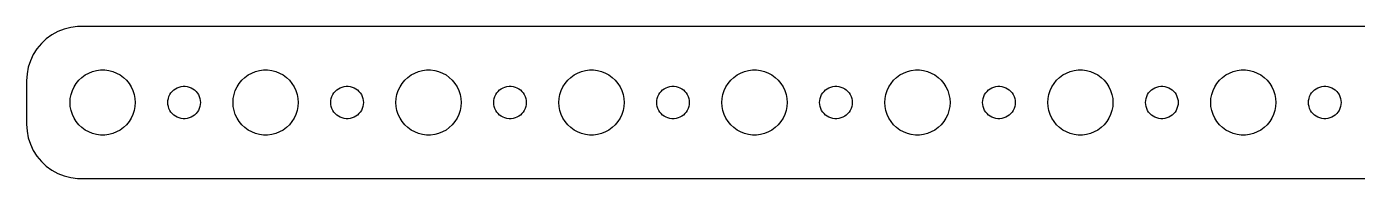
# Model space of a CAD drawing. Header units: metres. Extents: x -254 to 254, y 17 to 31.
# Drawn here: x -254.5 to -132, y 17 to 31 of the extents above; entities that cross this region are included whole.
import ezdxf

# ---------------------------------------------------------------- set-up
doc = ezdxf.new("R2010")
doc.units = ezdxf.units.M

msp = doc.modelspace()

# ---------------------------------------------------------------- linework, layer by layer
for p, q in [((-251.045, 30.7553), (-251.629, 30.5241)), ((-250.437, 30.9114), (-251.045, 30.7553)), ((-249.814, 30.9901), (-250.437, 30.9114)), ((249.814, 30.9901), (-249.814, 30.9901)), ((-253.145, 29.4227), (-253.545, 28.9389)), ((-252.687, 29.8526), (-253.145, 29.4227)), ((-252.179, 30.2216), (-252.687, 29.8526)), ((-251.629, 30.5241), (-252.179, 30.2216)), ((-253.882, 28.4088), (-254.149, 27.8406)), ((-253.545, 28.9389), (-253.882, 28.4088)), ((-254.343, 27.2434), (-254.461, 26.6267)), ((-254.149, 27.8406), (-254.343, 27.2434)), ((-248.062, 26.9469), (-247.688, 26.9941)), ((-247.688, 26.9941), (-247.312, 26.9941)), ((-247.312, 26.9941), (-246.938, 26.9469)), ((-233.062, 26.9469), (-232.688, 26.9941)), ((-232.688, 26.9941), (-232.312, 26.9941)), ((-232.312, 26.9941), (-231.938, 26.9469)), ((-218.062, 26.9469), (-217.688, 26.9941)), ((-217.688, 26.9941), (-217.312, 26.9941)), ((-217.312, 26.9941), (-216.938, 26.9469)), ((-203.062, 26.9469), (-202.688, 26.9941)), ((-202.688, 26.9941), (-202.312, 26.9941)), ((-202.312, 26.9941), (-201.938, 26.9469)), ((-188.062, 26.9469), (-187.688, 26.9941)), ((-187.688, 26.9941), (-187.312, 26.9941)), ((-187.312, 26.9941), (-186.938, 26.9469)), ((-173.062, 26.9469), (-172.688, 26.9941)), ((-172.688, 26.9941), (-172.312, 26.9941)), ((-172.312, 26.9941), (-171.938, 26.9469)), ((-158.062, 26.9469), (-157.688, 26.9941)), ((-157.688, 26.9941), (-157.312, 26.9941)), ((-157.312, 26.9941), (-156.938, 26.9469)), ((-143.062, 26.9469), (-142.688, 26.9941)), ((-142.688, 26.9941), (-142.312, 26.9941)), ((-142.312, 26.9941), (-141.938, 26.9469)), ((-254.461, 26.6267), (-254.5, 26)), ((-254.5, 26), (-254.5, 22)), ((-250.129, 25.4453), (-249.927, 25.7634)), ((-249.927, 25.7634), (-249.687, 26.0536)), ((-249.687, 26.0536), (-249.412, 26.3115)), ((-249.412, 26.3115), (-249.107, 26.533)), ((-249.107, 26.533), (-248.777, 26.7145)), ((-248.777, 26.7145), (-248.427, 26.8532)), ((-248.427, 26.8532), (-248.062, 26.9469)), ((-246.938, 26.9469), (-246.573, 26.8532)), ((-246.573, 26.8532), (-246.223, 26.7145)), ((-246.223, 26.7145), (-245.893, 26.533)), ((-245.893, 26.533), (-245.588, 26.3115)), ((-245.588, 26.3115), (-245.313, 26.0536)), ((-245.313, 26.0536), (-245.073, 25.7634)), ((-245.073, 25.7634), (-244.871, 25.4453)), ((-235.129, 25.4453), (-234.927, 25.7634)), ((-234.927, 25.7634), (-234.687, 26.0536)), ((-234.687, 26.0536), (-234.412, 26.3115)), ((-234.412, 26.3115), (-234.107, 26.533)), ((-234.107, 26.533), (-233.777, 26.7145)), ((-233.777, 26.7145), (-233.427, 26.8532)), ((-233.427, 26.8532), (-233.062, 26.9469)), ((-231.938, 26.9469), (-231.573, 26.8532)), ((-231.573, 26.8532), (-231.223, 26.7145)), ((-231.223, 26.7145), (-230.893, 26.533)), ((-230.893, 26.533), (-230.588, 26.3115)), ((-230.588, 26.3115), (-230.313, 26.0536)), ((-230.313, 26.0536), (-230.073, 25.7634)), ((-230.073, 25.7634), (-229.871, 25.4453)), ((-220.129, 25.4453), (-219.927, 25.7634)), ((-219.927, 25.7634), (-219.687, 26.0536)), ((-219.687, 26.0536), (-219.412, 26.3115)), ((-219.412, 26.3115), (-219.107, 26.533)), ((-219.107, 26.533), (-218.777, 26.7145)), ((-218.777, 26.7145), (-218.427, 26.8532)), ((-218.427, 26.8532), (-218.062, 26.9469)), ((-216.938, 26.9469), (-216.573, 26.8532)), ((-216.573, 26.8532), (-216.223, 26.7145)), ((-216.223, 26.7145), (-215.893, 26.533)), ((-215.893, 26.533), (-215.588, 26.3115)), ((-215.588, 26.3115), (-215.313, 26.0536)), ((-215.313, 26.0536), (-215.073, 25.7634)), ((-215.073, 25.7634), (-214.871, 25.4453)), ((-205.129, 25.4453), (-204.927, 25.7634)), ((-204.927, 25.7634), (-204.687, 26.0536)), ((-204.687, 26.0536), (-204.412, 26.3115)), ((-204.412, 26.3115), (-204.107, 26.533)), ((-204.107, 26.533), (-203.777, 26.7145)), ((-203.777, 26.7145), (-203.427, 26.8532)), ((-203.427, 26.8532), (-203.062, 26.9469)), ((-201.938, 26.9469), (-201.573, 26.8532)), ((-201.573, 26.8532), (-201.223, 26.7145)), ((-201.223, 26.7145), (-200.893, 26.533)), ((-200.893, 26.533), (-200.588, 26.3115)), ((-200.588, 26.3115), (-200.313, 26.0536)), ((-200.313, 26.0536), (-200.073, 25.7634)), ((-200.073, 25.7634), (-199.871, 25.4453)), ((-190.129, 25.4453), (-189.927, 25.7634)), ((-189.927, 25.7634), (-189.687, 26.0536)), ((-189.687, 26.0536), (-189.412, 26.3115)), ((-189.412, 26.3115), (-189.107, 26.533)), ((-189.107, 26.533), (-188.777, 26.7145)), ((-188.777, 26.7145), (-188.427, 26.8532)), ((-188.427, 26.8532), (-188.062, 26.9469)), ((-186.938, 26.9469), (-186.573, 26.8532)), ((-186.573, 26.8532), (-186.223, 26.7145)), ((-186.223, 26.7145), (-185.893, 26.533)), ((-185.893, 26.533), (-185.588, 26.3115)), ((-185.588, 26.3115), (-185.313, 26.0536)), ((-185.313, 26.0536), (-185.073, 25.7634)), ((-185.073, 25.7634), (-184.871, 25.4453)), ((-175.129, 25.4453), (-174.927, 25.7634)), ((-174.927, 25.7634), (-174.687, 26.0536)), ((-174.687, 26.0536), (-174.412, 26.3115)), ((-174.412, 26.3115), (-174.107, 26.533)), ((-174.107, 26.533), (-173.777, 26.7145)), ((-173.777, 26.7145), (-173.427, 26.8532)), ((-173.427, 26.8532), (-173.062, 26.9469)), ((-171.938, 26.9469), (-171.573, 26.8532)), ((-171.573, 26.8532), (-171.223, 26.7145)), ((-171.223, 26.7145), (-170.893, 26.533)), ((-170.893, 26.533), (-170.588, 26.3115)), ((-170.588, 26.3115), (-170.313, 26.0536)), ((-170.313, 26.0536), (-170.073, 25.7634)), ((-170.073, 25.7634), (-169.871, 25.4453)), ((-160.129, 25.4453), (-159.927, 25.7634)), ((-159.927, 25.7634), (-159.687, 26.0536)), ((-159.687, 26.0536), (-159.412, 26.3115)), ((-159.412, 26.3115), (-159.107, 26.533)), ((-159.107, 26.533), (-158.777, 26.7145)), ((-158.777, 26.7145), (-158.427, 26.8532)), ((-158.427, 26.8532), (-158.062, 26.9469)), ((-156.938, 26.9469), (-156.573, 26.8532)), ((-156.573, 26.8532), (-156.223, 26.7145)), ((-156.223, 26.7145), (-155.893, 26.533)), ((-155.893, 26.533), (-155.588, 26.3115)), ((-155.588, 26.3115), (-155.313, 26.0536)), ((-155.313, 26.0536), (-155.073, 25.7634)), ((-155.073, 25.7634), (-154.871, 25.4453)), ((-145.129, 25.4453), (-144.927, 25.7634)), ((-144.927, 25.7634), (-144.687, 26.0536)), ((-144.687, 26.0536), (-144.412, 26.3115)), ((-144.412, 26.3115), (-144.107, 26.533)), ((-144.107, 26.533), (-143.777, 26.7145)), ((-143.777, 26.7145), (-143.427, 26.8532)), ((-143.427, 26.8532), (-143.062, 26.9469)), ((-141.938, 26.9469), (-141.573, 26.8532)), ((-141.573, 26.8532), (-141.223, 26.7145)), ((-141.223, 26.7145), (-140.893, 26.533)), ((-140.893, 26.533), (-140.588, 26.3115)), ((-140.588, 26.3115), (-140.313, 26.0536)), ((-140.313, 26.0536), (-140.073, 25.7634)), ((-140.073, 25.7634), (-139.871, 25.4453)), ((-250.476, 24.376), (-250.406, 24.7461)), ((-250.406, 24.7461), (-250.289, 25.1044)), ((-250.289, 25.1044), (-250.129, 25.4453)), ((-244.871, 25.4453), (-244.711, 25.1044)), ((-244.711, 25.1044), (-244.594, 24.7461)), ((-244.594, 24.7461), (-244.524, 24.376)), ((-241.453, 24.373), (-241.395, 24.5522)), ((-241.395, 24.5522), (-241.314, 24.7226)), ((-241.314, 24.7226), (-241.214, 24.8817)), ((-241.214, 24.8817), (-241.093, 25.0268)), ((-241.093, 25.0268), (-240.956, 25.1558)), ((-240.956, 25.1558), (-240.804, 25.2665)), ((-240.804, 25.2665), (-240.639, 25.3572)), ((-240.639, 25.3572), (-240.464, 25.4266)), ((-240.464, 25.4266), (-240.281, 25.4734)), ((-240.281, 25.4734), (-240.094, 25.497)), ((-240.094, 25.497), (-239.906, 25.497)), ((-239.906, 25.497), (-239.719, 25.4734)), ((-239.719, 25.4734), (-239.536, 25.4266)), ((-239.536, 25.4266), (-239.361, 25.3572)), ((-239.361, 25.3572), (-239.196, 25.2665)), ((-239.196, 25.2665), (-239.044, 25.1558)), ((-239.044, 25.1558), (-238.907, 25.0268)), ((-238.907, 25.0268), (-238.786, 24.8817)), ((-238.786, 24.8817), (-238.686, 24.7226)), ((-238.686, 24.7226), (-238.605, 24.5522)), ((-238.605, 24.5522), (-238.547, 24.373)), ((-235.476, 24.376), (-235.406, 24.7461)), ((-235.406, 24.7461), (-235.289, 25.1044)), ((-235.289, 25.1044), (-235.129, 25.4453)), ((-229.871, 25.4453), (-229.711, 25.1044)), ((-229.711, 25.1044), (-229.594, 24.7461)), ((-229.594, 24.7461), (-229.524, 24.376)), ((-226.453, 24.373), (-226.395, 24.5522)), ((-226.395, 24.5522), (-226.314, 24.7226)), ((-226.314, 24.7226), (-226.214, 24.8817)), ((-226.214, 24.8817), (-226.093, 25.0268)), ((-226.093, 25.0268), (-225.956, 25.1558)), ((-225.956, 25.1558), (-225.804, 25.2665)), ((-225.804, 25.2665), (-225.639, 25.3572)), ((-225.639, 25.3572), (-225.464, 25.4266)), ((-225.464, 25.4266), (-225.281, 25.4734)), ((-225.281, 25.4734), (-225.094, 25.497)), ((-225.094, 25.497), (-224.906, 25.497)), ((-224.906, 25.497), (-224.719, 25.4734)), ((-224.719, 25.4734), (-224.536, 25.4266)), ((-224.536, 25.4266), (-224.361, 25.3572)), ((-224.361, 25.3572), (-224.196, 25.2665)), ((-224.196, 25.2665), (-224.044, 25.1558)), ((-224.044, 25.1558), (-223.907, 25.0268)), ((-223.907, 25.0268), (-223.786, 24.8817)), ((-223.786, 24.8817), (-223.686, 24.7226)), ((-223.686, 24.7226), (-223.605, 24.5522)), ((-223.605, 24.5522), (-223.547, 24.373)), ((-220.476, 24.376), (-220.406, 24.7461)), ((-220.406, 24.7461), (-220.289, 25.1044)), ((-220.289, 25.1044), (-220.129, 25.4453)), ((-214.871, 25.4453), (-214.711, 25.1044)), ((-214.711, 25.1044), (-214.594, 24.7461)), ((-214.594, 24.7461), (-214.524, 24.376)), ((-211.453, 24.373), (-211.395, 24.5522)), ((-211.395, 24.5522), (-211.314, 24.7226)), ((-211.314, 24.7226), (-211.214, 24.8817)), ((-211.214, 24.8817), (-211.093, 25.0268)), ((-211.093, 25.0268), (-210.956, 25.1558)), ((-210.956, 25.1558), (-210.804, 25.2665)), ((-210.804, 25.2665), (-210.639, 25.3572)), ((-210.639, 25.3572), (-210.464, 25.4266)), ((-210.464, 25.4266), (-210.281, 25.4734)), ((-210.281, 25.4734), (-210.094, 25.497)), ((-210.094, 25.497), (-209.906, 25.497)), ((-209.906, 25.497), (-209.719, 25.4734)), ((-209.719, 25.4734), (-209.536, 25.4266)), ((-209.536, 25.4266), (-209.361, 25.3572)), ((-209.361, 25.3572), (-209.196, 25.2665)), ((-209.196, 25.2665), (-209.044, 25.1558)), ((-209.044, 25.1558), (-208.907, 25.0268)), ((-208.907, 25.0268), (-208.786, 24.8817)), ((-208.786, 24.8817), (-208.686, 24.7226)), ((-208.686, 24.7226), (-208.605, 24.5522)), ((-208.605, 24.5522), (-208.547, 24.373)), ((-205.476, 24.376), (-205.406, 24.7461)), ((-205.406, 24.7461), (-205.289, 25.1044)), ((-205.289, 25.1044), (-205.129, 25.4453)), ((-199.871, 25.4453), (-199.711, 25.1044)), ((-199.711, 25.1044), (-199.594, 24.7461)), ((-199.594, 24.7461), (-199.524, 24.376)), ((-196.453, 24.373), (-196.395, 24.5522)), ((-196.395, 24.5522), (-196.314, 24.7226)), ((-196.314, 24.7226), (-196.214, 24.8817)), ((-196.214, 24.8817), (-196.093, 25.0268)), ((-196.093, 25.0268), (-195.956, 25.1558)), ((-195.956, 25.1558), (-195.804, 25.2665)), ((-195.804, 25.2665), (-195.639, 25.3572)), ((-195.639, 25.3572), (-195.464, 25.4266)), ((-195.464, 25.4266), (-195.281, 25.4734)), ((-195.281, 25.4734), (-195.094, 25.497)), ((-195.094, 25.497), (-194.906, 25.497)), ((-194.906, 25.497), (-194.719, 25.4734)), ((-194.719, 25.4734), (-194.536, 25.4266)), ((-194.536, 25.4266), (-194.361, 25.3572)), ((-194.361, 25.3572), (-194.196, 25.2665)), ((-194.196, 25.2665), (-194.044, 25.1558)), ((-194.044, 25.1558), (-193.907, 25.0268)), ((-193.907, 25.0268), (-193.786, 24.8817)), ((-193.786, 24.8817), (-193.686, 24.7226)), ((-193.686, 24.7226), (-193.605, 24.5522)), ((-193.605, 24.5522), (-193.547, 24.373)), ((-190.476, 24.376), (-190.406, 24.7461)), ((-190.406, 24.7461), (-190.289, 25.1044)), ((-190.289, 25.1044), (-190.129, 25.4453)), ((-184.871, 25.4453), (-184.711, 25.1044)), ((-184.711, 25.1044), (-184.594, 24.7461)), ((-184.594, 24.7461), (-184.524, 24.376)), ((-181.453, 24.373), (-181.395, 24.5522)), ((-181.395, 24.5522), (-181.314, 24.7226)), ((-181.314, 24.7226), (-181.214, 24.8817)), ((-181.214, 24.8817), (-181.093, 25.0268)), ((-181.093, 25.0268), (-180.956, 25.1558)), ((-180.956, 25.1558), (-180.804, 25.2665)), ((-180.804, 25.2665), (-180.639, 25.3572)), ((-180.639, 25.3572), (-180.464, 25.4266)), ((-180.464, 25.4266), (-180.281, 25.4734)), ((-180.281, 25.4734), (-180.094, 25.497)), ((-180.094, 25.497), (-179.906, 25.497)), ((-179.906, 25.497), (-179.719, 25.4734)), ((-179.719, 25.4734), (-179.536, 25.4266)), ((-179.536, 25.4266), (-179.361, 25.3572)), ((-179.361, 25.3572), (-179.196, 25.2665)), ((-179.196, 25.2665), (-179.044, 25.1558)), ((-179.044, 25.1558), (-178.907, 25.0268)), ((-178.907, 25.0268), (-178.786, 24.8817)), ((-178.786, 24.8817), (-178.686, 24.7226)), ((-178.686, 24.7226), (-178.605, 24.5522)), ((-178.605, 24.5522), (-178.547, 24.373)), ((-175.476, 24.376), (-175.406, 24.7461)), ((-175.406, 24.7461), (-175.289, 25.1044)), ((-175.289, 25.1044), (-175.129, 25.4453)), ((-169.871, 25.4453), (-169.711, 25.1044)), ((-169.711, 25.1044), (-169.594, 24.7461)), ((-169.594, 24.7461), (-169.524, 24.376)), ((-166.453, 24.373), (-166.395, 24.5522)), ((-166.395, 24.5522), (-166.314, 24.7226)), ((-166.314, 24.7226), (-166.214, 24.8817)), ((-166.214, 24.8817), (-166.093, 25.0268)), ((-166.093, 25.0268), (-165.956, 25.1558)), ((-165.956, 25.1558), (-165.804, 25.2665)), ((-165.804, 25.2665), (-165.639, 25.3572)), ((-165.639, 25.3572), (-165.464, 25.4266)), ((-165.464, 25.4266), (-165.281, 25.4734)), ((-165.281, 25.4734), (-165.094, 25.497)), ((-165.094, 25.497), (-164.906, 25.497)), ((-164.906, 25.497), (-164.719, 25.4734)), ((-164.719, 25.4734), (-164.536, 25.4266)), ((-164.536, 25.4266), (-164.361, 25.3572)), ((-164.361, 25.3572), (-164.196, 25.2665)), ((-164.196, 25.2665), (-164.044, 25.1558)), ((-164.044, 25.1558), (-163.907, 25.0268)), ((-163.907, 25.0268), (-163.786, 24.8817)), ((-163.786, 24.8817), (-163.686, 24.7226)), ((-163.686, 24.7226), (-163.605, 24.5522)), ((-163.605, 24.5522), (-163.547, 24.373)), ((-160.476, 24.376), (-160.406, 24.7461)), ((-160.406, 24.7461), (-160.289, 25.1044)), ((-160.289, 25.1044), (-160.129, 25.4453)), ((-154.871, 25.4453), (-154.711, 25.1044)), ((-154.711, 25.1044), (-154.594, 24.7461)), ((-154.594, 24.7461), (-154.524, 24.376)), ((-151.453, 24.373), (-151.395, 24.5522)), ((-151.395, 24.5522), (-151.314, 24.7226)), ((-151.314, 24.7226), (-151.214, 24.8817)), ((-151.214, 24.8817), (-151.093, 25.0268)), ((-151.093, 25.0268), (-150.956, 25.1558)), ((-150.956, 25.1558), (-150.804, 25.2665)), ((-150.804, 25.2665), (-150.639, 25.3572)), ((-150.639, 25.3572), (-150.464, 25.4266)), ((-150.464, 25.4266), (-150.281, 25.4734)), ((-150.281, 25.4734), (-150.094, 25.497)), ((-150.094, 25.497), (-149.906, 25.497)), ((-149.906, 25.497), (-149.719, 25.4734)), ((-149.719, 25.4734), (-149.536, 25.4266)), ((-149.536, 25.4266), (-149.361, 25.3572)), ((-149.361, 25.3572), (-149.196, 25.2665)), ((-149.196, 25.2665), (-149.044, 25.1558)), ((-149.044, 25.1558), (-148.907, 25.0268)), ((-148.907, 25.0268), (-148.786, 24.8817)), ((-148.786, 24.8817), (-148.686, 24.7226)), ((-148.686, 24.7226), (-148.605, 24.5522)), ((-148.605, 24.5522), (-148.547, 24.373)), ((-145.476, 24.376), (-145.406, 24.7461)), ((-145.406, 24.7461), (-145.289, 25.1044)), ((-145.289, 25.1044), (-145.129, 25.4453)), ((-139.871, 25.4453), (-139.711, 25.1044)), ((-139.711, 25.1044), (-139.594, 24.7461)), ((-139.594, 24.7461), (-139.524, 24.376)), ((-136.453, 24.373), (-136.395, 24.5522)), ((-136.395, 24.5522), (-136.314, 24.7226)), ((-136.314, 24.7226), (-136.214, 24.8817)), ((-136.214, 24.8817), (-136.093, 25.0268)), ((-136.093, 25.0268), (-135.956, 25.1558)), ((-135.956, 25.1558), (-135.804, 25.2665)), ((-135.804, 25.2665), (-135.639, 25.3572)), ((-135.639, 25.3572), (-135.464, 25.4266)), ((-135.464, 25.4266), (-135.281, 25.4734)), ((-135.281, 25.4734), (-135.094, 25.497)), ((-135.094, 25.497), (-134.906, 25.497)), ((-134.906, 25.497), (-134.719, 25.4734)), ((-134.719, 25.4734), (-134.536, 25.4266)), ((-134.536, 25.4266), (-134.361, 25.3572)), ((-134.361, 25.3572), (-134.196, 25.2665)), ((-134.196, 25.2665), (-134.044, 25.1558)), ((-134.044, 25.1558), (-133.907, 25.0268)), ((-133.907, 25.0268), (-133.786, 24.8817)), ((-133.786, 24.8817), (-133.686, 24.7226)), ((-133.686, 24.7226), (-133.605, 24.5522)), ((-133.605, 24.5522), (-133.547, 24.373)), ((-250.5, 24), (-250.476, 24.376)), ((-250.476, 23.624), (-250.5, 24)), ((-250.406, 23.2539), (-250.476, 23.624)), ((-244.524, 23.624), (-244.594, 23.2539)), ((-244.524, 24.376), (-244.5, 24)), ((-244.5, 24), (-244.524, 23.624)), ((-241.5, 24), (-241.488, 24.188)), ((-241.488, 23.812), (-241.5, 24)), ((-241.488, 24.188), (-241.453, 24.373)), ((-241.453, 23.627), (-241.488, 23.812)), ((-241.395, 23.4478), (-241.453, 23.627)), ((-241.314, 23.2774), (-241.395, 23.4478)), ((-241.214, 23.1183), (-241.314, 23.2774)), ((-238.686, 23.2774), (-238.786, 23.1183)), ((-238.605, 23.4478), (-238.686, 23.2774)), ((-238.547, 23.627), (-238.605, 23.4478)), ((-238.547, 24.373), (-238.512, 24.188)), ((-238.512, 23.812), (-238.547, 23.627)), ((-238.512, 24.188), (-238.5, 24)), ((-238.5, 24), (-238.512, 23.812)), ((-235.5, 24), (-235.476, 24.376)), ((-235.476, 23.624), (-235.5, 24)), ((-235.406, 23.2539), (-235.476, 23.624)), ((-229.524, 23.624), (-229.594, 23.2539)), ((-229.524, 24.376), (-229.5, 24)), ((-229.5, 24), (-229.524, 23.624)), ((-226.5, 24), (-226.488, 24.188)), ((-226.488, 23.812), (-226.5, 24)), ((-226.488, 24.188), (-226.453, 24.373)), ((-226.453, 23.627), (-226.488, 23.812)), ((-226.395, 23.4478), (-226.453, 23.627)), ((-226.314, 23.2774), (-226.395, 23.4478)), ((-226.214, 23.1183), (-226.314, 23.2774)), ((-223.686, 23.2774), (-223.786, 23.1183)), ((-223.605, 23.4478), (-223.686, 23.2774)), ((-223.547, 23.627), (-223.605, 23.4478)), ((-223.547, 24.373), (-223.512, 24.188)), ((-223.512, 23.812), (-223.547, 23.627)), ((-223.512, 24.188), (-223.5, 24)), ((-223.5, 24), (-223.512, 23.812)), ((-220.5, 24), (-220.476, 24.376)), ((-220.476, 23.624), (-220.5, 24)), ((-220.406, 23.2539), (-220.476, 23.624)), ((-214.524, 23.624), (-214.594, 23.2539)), ((-214.524, 24.376), (-214.5, 24)), ((-214.5, 24), (-214.524, 23.624)), ((-211.5, 24), (-211.488, 24.188)), ((-211.488, 23.812), (-211.5, 24)), ((-211.488, 24.188), (-211.453, 24.373)), ((-211.453, 23.627), (-211.488, 23.812)), ((-211.395, 23.4478), (-211.453, 23.627)), ((-211.314, 23.2774), (-211.395, 23.4478)), ((-211.214, 23.1183), (-211.314, 23.2774)), ((-208.686, 23.2774), (-208.786, 23.1183)), ((-208.605, 23.4478), (-208.686, 23.2774)), ((-208.547, 23.627), (-208.605, 23.4478)), ((-208.547, 24.373), (-208.512, 24.188)), ((-208.512, 23.812), (-208.547, 23.627)), ((-208.512, 24.188), (-208.5, 24)), ((-208.5, 24), (-208.512, 23.812)), ((-205.5, 24), (-205.476, 24.376)), ((-205.476, 23.624), (-205.5, 24)), ((-205.406, 23.2539), (-205.476, 23.624)), ((-199.524, 23.624), (-199.594, 23.2539)), ((-199.524, 24.376), (-199.5, 24)), ((-199.5, 24), (-199.524, 23.624)), ((-196.5, 24), (-196.488, 24.188)), ((-196.488, 23.812), (-196.5, 24)), ((-196.488, 24.188), (-196.453, 24.373)), ((-196.453, 23.627), (-196.488, 23.812)), ((-196.395, 23.4478), (-196.453, 23.627)), ((-196.314, 23.2774), (-196.395, 23.4478)), ((-196.214, 23.1183), (-196.314, 23.2774)), ((-193.686, 23.2774), (-193.786, 23.1183)), ((-193.605, 23.4478), (-193.686, 23.2774)), ((-193.547, 23.627), (-193.605, 23.4478)), ((-193.547, 24.373), (-193.512, 24.188)), ((-193.512, 23.812), (-193.547, 23.627)), ((-193.512, 24.188), (-193.5, 24)), ((-193.5, 24), (-193.512, 23.812)), ((-190.5, 24), (-190.476, 24.376)), ((-190.476, 23.624), (-190.5, 24)), ((-190.406, 23.2539), (-190.476, 23.624)), ((-184.524, 23.624), (-184.594, 23.2539)), ((-184.524, 24.376), (-184.5, 24)), ((-184.5, 24), (-184.524, 23.624)), ((-181.5, 24), (-181.488, 24.188)), ((-181.488, 23.812), (-181.5, 24)), ((-181.488, 24.188), (-181.453, 24.373)), ((-181.453, 23.627), (-181.488, 23.812)), ((-181.395, 23.4478), (-181.453, 23.627)), ((-181.314, 23.2774), (-181.395, 23.4478)), ((-181.214, 23.1183), (-181.314, 23.2774)), ((-178.686, 23.2774), (-178.786, 23.1183)), ((-178.605, 23.4478), (-178.686, 23.2774)), ((-178.547, 23.627), (-178.605, 23.4478)), ((-178.547, 24.373), (-178.512, 24.188)), ((-178.512, 23.812), (-178.547, 23.627)), ((-178.512, 24.188), (-178.5, 24)), ((-178.5, 24), (-178.512, 23.812)), ((-175.5, 24), (-175.476, 24.376)), ((-175.476, 23.624), (-175.5, 24)), ((-175.406, 23.2539), (-175.476, 23.624)), ((-169.524, 23.624), (-169.594, 23.2539)), ((-169.524, 24.376), (-169.5, 24)), ((-169.5, 24), (-169.524, 23.624)), ((-166.5, 24), (-166.488, 24.188)), ((-166.488, 23.812), (-166.5, 24)), ((-166.488, 24.188), (-166.453, 24.373)), ((-166.453, 23.627), (-166.488, 23.812)), ((-166.395, 23.4478), (-166.453, 23.627)), ((-166.314, 23.2774), (-166.395, 23.4478)), ((-166.214, 23.1183), (-166.314, 23.2774)), ((-163.686, 23.2774), (-163.786, 23.1183)), ((-163.605, 23.4478), (-163.686, 23.2774)), ((-163.547, 23.627), (-163.605, 23.4478)), ((-163.547, 24.373), (-163.512, 24.188)), ((-163.512, 23.812), (-163.547, 23.627)), ((-163.512, 24.188), (-163.5, 24)), ((-163.5, 24), (-163.512, 23.812)), ((-160.5, 24), (-160.476, 24.376)), ((-160.476, 23.624), (-160.5, 24)), ((-160.406, 23.2539), (-160.476, 23.624)), ((-154.524, 23.624), (-154.594, 23.2539)), ((-154.524, 24.376), (-154.5, 24)), ((-154.5, 24), (-154.524, 23.624)), ((-151.5, 24), (-151.488, 24.188)), ((-151.488, 23.812), (-151.5, 24)), ((-151.488, 24.188), (-151.453, 24.373)), ((-151.453, 23.627), (-151.488, 23.812)), ((-151.395, 23.4478), (-151.453, 23.627)), ((-151.314, 23.2774), (-151.395, 23.4478)), ((-151.214, 23.1183), (-151.314, 23.2774)), ((-148.686, 23.2774), (-148.786, 23.1183)), ((-148.605, 23.4478), (-148.686, 23.2774)), ((-148.547, 23.627), (-148.605, 23.4478)), ((-148.547, 24.373), (-148.512, 24.188)), ((-148.512, 23.812), (-148.547, 23.627)), ((-148.512, 24.188), (-148.5, 24)), ((-148.5, 24), (-148.512, 23.812)), ((-145.5, 24), (-145.476, 24.376)), ((-145.476, 23.624), (-145.5, 24)), ((-145.406, 23.2539), (-145.476, 23.624)), ((-139.524, 23.624), (-139.594, 23.2539)), ((-139.524, 24.376), (-139.5, 24)), ((-139.5, 24), (-139.524, 23.624)), ((-136.5, 24), (-136.488, 24.188)), ((-136.488, 23.812), (-136.5, 24)), ((-136.488, 24.188), (-136.453, 24.373)), ((-136.453, 23.627), (-136.488, 23.812)), ((-136.395, 23.4478), (-136.453, 23.627)), ((-136.314, 23.2774), (-136.395, 23.4478)), ((-136.214, 23.1183), (-136.314, 23.2774)), ((-133.686, 23.2774), (-133.786, 23.1183)), ((-133.605, 23.4478), (-133.686, 23.2774)), ((-133.547, 23.627), (-133.605, 23.4478)), ((-133.547, 24.373), (-133.512, 24.188)), ((-133.512, 23.812), (-133.547, 23.627)), ((-133.512, 24.188), (-133.5, 24)), ((-133.5, 24), (-133.512, 23.812)), ((-250.289, 22.8956), (-250.406, 23.2539)), ((-250.129, 22.5547), (-250.289, 22.8956)), ((-249.927, 22.2366), (-250.129, 22.5547)), ((-249.687, 21.9464), (-249.927, 22.2366)), ((-245.073, 22.2366), (-245.313, 21.9464)), ((-244.871, 22.5547), (-245.073, 22.2366)), ((-244.711, 22.8956), (-244.871, 22.5547)), ((-244.594, 23.2539), (-244.711, 22.8956)), ((-241.093, 22.9732), (-241.214, 23.1183)), ((-240.956, 22.8442), (-241.093, 22.9732)), ((-240.804, 22.7335), (-240.956, 22.8442)), ((-240.639, 22.6428), (-240.804, 22.7335)), ((-240.464, 22.5734), (-240.639, 22.6428)), ((-240.281, 22.5266), (-240.464, 22.5734)), ((-240.094, 22.503), (-240.281, 22.5266)), ((-239.906, 22.503), (-240.094, 22.503)), ((-239.719, 22.5266), (-239.906, 22.503)), ((-239.536, 22.5734), (-239.719, 22.5266)), ((-239.361, 22.6428), (-239.536, 22.5734)), ((-239.196, 22.7335), (-239.361, 22.6428)), ((-239.044, 22.8442), (-239.196, 22.7335)), ((-238.907, 22.9732), (-239.044, 22.8442)), ((-238.786, 23.1183), (-238.907, 22.9732)), ((-235.289, 22.8956), (-235.406, 23.2539)), ((-235.129, 22.5547), (-235.289, 22.8956)), ((-234.927, 22.2366), (-235.129, 22.5547)), ((-234.687, 21.9464), (-234.927, 22.2366)), ((-230.073, 22.2366), (-230.313, 21.9464)), ((-229.871, 22.5547), (-230.073, 22.2366)), ((-229.711, 22.8956), (-229.871, 22.5547)), ((-229.594, 23.2539), (-229.711, 22.8956)), ((-226.093, 22.9732), (-226.214, 23.1183)), ((-225.956, 22.8442), (-226.093, 22.9732)), ((-225.804, 22.7335), (-225.956, 22.8442)), ((-225.639, 22.6428), (-225.804, 22.7335)), ((-225.464, 22.5734), (-225.639, 22.6428)), ((-225.281, 22.5266), (-225.464, 22.5734)), ((-225.094, 22.503), (-225.281, 22.5266)), ((-224.906, 22.503), (-225.094, 22.503)), ((-224.719, 22.5266), (-224.906, 22.503)), ((-224.536, 22.5734), (-224.719, 22.5266)), ((-224.361, 22.6428), (-224.536, 22.5734)), ((-224.196, 22.7335), (-224.361, 22.6428)), ((-224.044, 22.8442), (-224.196, 22.7335)), ((-223.907, 22.9732), (-224.044, 22.8442)), ((-223.786, 23.1183), (-223.907, 22.9732)), ((-220.289, 22.8956), (-220.406, 23.2539)), ((-220.129, 22.5547), (-220.289, 22.8956)), ((-219.927, 22.2366), (-220.129, 22.5547)), ((-219.687, 21.9464), (-219.927, 22.2366)), ((-215.073, 22.2366), (-215.313, 21.9464)), ((-214.871, 22.5547), (-215.073, 22.2366)), ((-214.711, 22.8956), (-214.871, 22.5547)), ((-214.594, 23.2539), (-214.711, 22.8956)), ((-211.093, 22.9732), (-211.214, 23.1183)), ((-210.956, 22.8442), (-211.093, 22.9732)), ((-210.804, 22.7335), (-210.956, 22.8442)), ((-210.639, 22.6428), (-210.804, 22.7335)), ((-210.464, 22.5734), (-210.639, 22.6428)), ((-210.281, 22.5266), (-210.464, 22.5734)), ((-210.094, 22.503), (-210.281, 22.5266)), ((-209.906, 22.503), (-210.094, 22.503)), ((-209.719, 22.5266), (-209.906, 22.503)), ((-209.536, 22.5734), (-209.719, 22.5266)), ((-209.361, 22.6428), (-209.536, 22.5734)), ((-209.196, 22.7335), (-209.361, 22.6428)), ((-209.044, 22.8442), (-209.196, 22.7335)), ((-208.907, 22.9732), (-209.044, 22.8442)), ((-208.786, 23.1183), (-208.907, 22.9732)), ((-205.289, 22.8956), (-205.406, 23.2539)), ((-205.129, 22.5547), (-205.289, 22.8956)), ((-204.927, 22.2366), (-205.129, 22.5547)), ((-204.687, 21.9464), (-204.927, 22.2366)), ((-200.073, 22.2366), (-200.313, 21.9464)), ((-199.871, 22.5547), (-200.073, 22.2366)), ((-199.711, 22.8956), (-199.871, 22.5547)), ((-199.594, 23.2539), (-199.711, 22.8956)), ((-196.093, 22.9732), (-196.214, 23.1183)), ((-195.956, 22.8442), (-196.093, 22.9732)), ((-195.804, 22.7335), (-195.956, 22.8442)), ((-195.639, 22.6428), (-195.804, 22.7335)), ((-195.464, 22.5734), (-195.639, 22.6428)), ((-195.281, 22.5266), (-195.464, 22.5734)), ((-195.094, 22.503), (-195.281, 22.5266)), ((-194.906, 22.503), (-195.094, 22.503)), ((-194.719, 22.5266), (-194.906, 22.503)), ((-194.536, 22.5734), (-194.719, 22.5266)), ((-194.361, 22.6428), (-194.536, 22.5734)), ((-194.196, 22.7335), (-194.361, 22.6428)), ((-194.044, 22.8442), (-194.196, 22.7335)), ((-193.907, 22.9732), (-194.044, 22.8442)), ((-193.786, 23.1183), (-193.907, 22.9732)), ((-190.289, 22.8956), (-190.406, 23.2539)), ((-190.129, 22.5547), (-190.289, 22.8956)), ((-189.927, 22.2366), (-190.129, 22.5547)), ((-189.687, 21.9464), (-189.927, 22.2366)), ((-185.073, 22.2366), (-185.313, 21.9464)), ((-184.871, 22.5547), (-185.073, 22.2366)), ((-184.711, 22.8956), (-184.871, 22.5547)), ((-184.594, 23.2539), (-184.711, 22.8956)), ((-181.093, 22.9732), (-181.214, 23.1183)), ((-180.956, 22.8442), (-181.093, 22.9732)), ((-180.804, 22.7335), (-180.956, 22.8442)), ((-180.639, 22.6428), (-180.804, 22.7335)), ((-180.464, 22.5734), (-180.639, 22.6428)), ((-180.281, 22.5266), (-180.464, 22.5734)), ((-180.094, 22.503), (-180.281, 22.5266)), ((-179.906, 22.503), (-180.094, 22.503)), ((-179.719, 22.5266), (-179.906, 22.503)), ((-179.536, 22.5734), (-179.719, 22.5266)), ((-179.361, 22.6428), (-179.536, 22.5734)), ((-179.196, 22.7335), (-179.361, 22.6428)), ((-179.044, 22.8442), (-179.196, 22.7335)), ((-178.907, 22.9732), (-179.044, 22.8442)), ((-178.786, 23.1183), (-178.907, 22.9732)), ((-175.289, 22.8956), (-175.406, 23.2539)), ((-175.129, 22.5547), (-175.289, 22.8956)), ((-174.927, 22.2366), (-175.129, 22.5547)), ((-174.687, 21.9464), (-174.927, 22.2366)), ((-170.073, 22.2366), (-170.313, 21.9464)), ((-169.871, 22.5547), (-170.073, 22.2366)), ((-169.711, 22.8956), (-169.871, 22.5547)), ((-169.594, 23.2539), (-169.711, 22.8956)), ((-166.093, 22.9732), (-166.214, 23.1183)), ((-165.956, 22.8442), (-166.093, 22.9732)), ((-165.804, 22.7335), (-165.956, 22.8442)), ((-165.639, 22.6428), (-165.804, 22.7335)), ((-165.464, 22.5734), (-165.639, 22.6428)), ((-165.281, 22.5266), (-165.464, 22.5734)), ((-165.094, 22.503), (-165.281, 22.5266)), ((-164.906, 22.503), (-165.094, 22.503)), ((-164.719, 22.5266), (-164.906, 22.503)), ((-164.536, 22.5734), (-164.719, 22.5266)), ((-164.361, 22.6428), (-164.536, 22.5734)), ((-164.196, 22.7335), (-164.361, 22.6428)), ((-164.044, 22.8442), (-164.196, 22.7335)), ((-163.907, 22.9732), (-164.044, 22.8442)), ((-163.786, 23.1183), (-163.907, 22.9732)), ((-160.289, 22.8956), (-160.406, 23.2539)), ((-160.129, 22.5547), (-160.289, 22.8956)), ((-159.927, 22.2366), (-160.129, 22.5547)), ((-159.687, 21.9464), (-159.927, 22.2366)), ((-155.073, 22.2366), (-155.313, 21.9464)), ((-154.871, 22.5547), (-155.073, 22.2366)), ((-154.711, 22.8956), (-154.871, 22.5547)), ((-154.594, 23.2539), (-154.711, 22.8956)), ((-151.093, 22.9732), (-151.214, 23.1183)), ((-150.956, 22.8442), (-151.093, 22.9732)), ((-150.804, 22.7335), (-150.956, 22.8442)), ((-150.639, 22.6428), (-150.804, 22.7335)), ((-150.464, 22.5734), (-150.639, 22.6428)), ((-150.281, 22.5266), (-150.464, 22.5734)), ((-150.094, 22.503), (-150.281, 22.5266)), ((-149.906, 22.503), (-150.094, 22.503)), ((-149.719, 22.5266), (-149.906, 22.503)), ((-149.536, 22.5734), (-149.719, 22.5266)), ((-149.361, 22.6428), (-149.536, 22.5734)), ((-149.196, 22.7335), (-149.361, 22.6428)), ((-149.044, 22.8442), (-149.196, 22.7335)), ((-148.907, 22.9732), (-149.044, 22.8442)), ((-148.786, 23.1183), (-148.907, 22.9732)), ((-145.289, 22.8956), (-145.406, 23.2539)), ((-145.129, 22.5547), (-145.289, 22.8956)), ((-144.927, 22.2366), (-145.129, 22.5547)), ((-144.687, 21.9464), (-144.927, 22.2366)), ((-140.073, 22.2366), (-140.313, 21.9464)), ((-139.871, 22.5547), (-140.073, 22.2366)), ((-139.711, 22.8956), (-139.871, 22.5547)), ((-139.594, 23.2539), (-139.711, 22.8956)), ((-136.093, 22.9732), (-136.214, 23.1183)), ((-135.956, 22.8442), (-136.093, 22.9732)), ((-135.804, 22.7335), (-135.956, 22.8442)), ((-135.639, 22.6428), (-135.804, 22.7335)), ((-135.464, 22.5734), (-135.639, 22.6428)), ((-135.281, 22.5266), (-135.464, 22.5734)), ((-135.094, 22.503), (-135.281, 22.5266)), ((-134.906, 22.503), (-135.094, 22.503)), ((-134.719, 22.5266), (-134.906, 22.503)), ((-134.536, 22.5734), (-134.719, 22.5266)), ((-134.361, 22.6428), (-134.536, 22.5734)), ((-134.196, 22.7335), (-134.361, 22.6428)), ((-134.044, 22.8442), (-134.196, 22.7335)), ((-133.907, 22.9732), (-134.044, 22.8442)), ((-133.786, 23.1183), (-133.907, 22.9732)), ((-254.5, 22), (-254.461, 21.3733)), ((-254.461, 21.3733), (-254.343, 20.7566)), ((-249.412, 21.6885), (-249.687, 21.9464)), ((-249.107, 21.467), (-249.412, 21.6885)), ((-248.777, 21.2855), (-249.107, 21.467)), ((-248.427, 21.1468), (-248.777, 21.2855)), ((-248.062, 21.0531), (-248.427, 21.1468)), ((-247.688, 21.0059), (-248.062, 21.0531)), ((-247.312, 21.0059), (-247.688, 21.0059)), ((-246.938, 21.0531), (-247.312, 21.0059)), ((-246.573, 21.1468), (-246.938, 21.0531)), ((-246.223, 21.2855), (-246.573, 21.1468)), ((-245.893, 21.467), (-246.223, 21.2855)), ((-245.588, 21.6885), (-245.893, 21.467)), ((-245.313, 21.9464), (-245.588, 21.6885)), ((-234.412, 21.6885), (-234.687, 21.9464)), ((-234.107, 21.467), (-234.412, 21.6885)), ((-233.777, 21.2855), (-234.107, 21.467)), ((-233.427, 21.1468), (-233.777, 21.2855)), ((-233.062, 21.0531), (-233.427, 21.1468)), ((-232.688, 21.0059), (-233.062, 21.0531)), ((-232.312, 21.0059), (-232.688, 21.0059)), ((-231.938, 21.0531), (-232.312, 21.0059)), ((-231.573, 21.1468), (-231.938, 21.0531)), ((-231.223, 21.2855), (-231.573, 21.1468)), ((-230.893, 21.467), (-231.223, 21.2855)), ((-230.588, 21.6885), (-230.893, 21.467)), ((-230.313, 21.9464), (-230.588, 21.6885)), ((-219.412, 21.6885), (-219.687, 21.9464)), ((-219.107, 21.467), (-219.412, 21.6885)), ((-218.777, 21.2855), (-219.107, 21.467)), ((-218.427, 21.1468), (-218.777, 21.2855)), ((-218.062, 21.0531), (-218.427, 21.1468)), ((-217.688, 21.0059), (-218.062, 21.0531)), ((-217.312, 21.0059), (-217.688, 21.0059)), ((-216.938, 21.0531), (-217.312, 21.0059)), ((-216.573, 21.1468), (-216.938, 21.0531)), ((-216.223, 21.2855), (-216.573, 21.1468)), ((-215.893, 21.467), (-216.223, 21.2855)), ((-215.588, 21.6885), (-215.893, 21.467)), ((-215.313, 21.9464), (-215.588, 21.6885)), ((-204.412, 21.6885), (-204.687, 21.9464)), ((-204.107, 21.467), (-204.412, 21.6885)), ((-203.777, 21.2855), (-204.107, 21.467)), ((-203.427, 21.1468), (-203.777, 21.2855)), ((-203.062, 21.0531), (-203.427, 21.1468)), ((-202.688, 21.0059), (-203.062, 21.0531)), ((-202.312, 21.0059), (-202.688, 21.0059)), ((-201.938, 21.0531), (-202.312, 21.0059)), ((-201.573, 21.1468), (-201.938, 21.0531)), ((-201.223, 21.2855), (-201.573, 21.1468)), ((-200.893, 21.467), (-201.223, 21.2855)), ((-200.588, 21.6885), (-200.893, 21.467)), ((-200.313, 21.9464), (-200.588, 21.6885)), ((-189.412, 21.6885), (-189.687, 21.9464)), ((-189.107, 21.467), (-189.412, 21.6885)), ((-188.777, 21.2855), (-189.107, 21.467)), ((-188.427, 21.1468), (-188.777, 21.2855)), ((-188.062, 21.0531), (-188.427, 21.1468)), ((-187.688, 21.0059), (-188.062, 21.0531)), ((-187.312, 21.0059), (-187.688, 21.0059)), ((-186.938, 21.0531), (-187.312, 21.0059)), ((-186.573, 21.1468), (-186.938, 21.0531)), ((-186.223, 21.2855), (-186.573, 21.1468)), ((-185.893, 21.467), (-186.223, 21.2855)), ((-185.588, 21.6885), (-185.893, 21.467)), ((-185.313, 21.9464), (-185.588, 21.6885)), ((-174.412, 21.6885), (-174.687, 21.9464)), ((-174.107, 21.467), (-174.412, 21.6885)), ((-173.777, 21.2855), (-174.107, 21.467)), ((-173.427, 21.1468), (-173.777, 21.2855)), ((-173.062, 21.0531), (-173.427, 21.1468)), ((-172.688, 21.0059), (-173.062, 21.0531)), ((-172.312, 21.0059), (-172.688, 21.0059)), ((-171.938, 21.0531), (-172.312, 21.0059)), ((-171.573, 21.1468), (-171.938, 21.0531)), ((-171.223, 21.2855), (-171.573, 21.1468)), ((-170.893, 21.467), (-171.223, 21.2855)), ((-170.588, 21.6885), (-170.893, 21.467)), ((-170.313, 21.9464), (-170.588, 21.6885)), ((-159.412, 21.6885), (-159.687, 21.9464)), ((-159.107, 21.467), (-159.412, 21.6885)), ((-158.777, 21.2855), (-159.107, 21.467)), ((-158.427, 21.1468), (-158.777, 21.2855)), ((-158.062, 21.0531), (-158.427, 21.1468)), ((-157.688, 21.0059), (-158.062, 21.0531)), ((-157.312, 21.0059), (-157.688, 21.0059)), ((-156.938, 21.0531), (-157.312, 21.0059)), ((-156.573, 21.1468), (-156.938, 21.0531)), ((-156.223, 21.2855), (-156.573, 21.1468)), ((-155.893, 21.467), (-156.223, 21.2855)), ((-155.588, 21.6885), (-155.893, 21.467)), ((-155.313, 21.9464), (-155.588, 21.6885)), ((-144.412, 21.6885), (-144.687, 21.9464)), ((-144.107, 21.467), (-144.412, 21.6885)), ((-143.777, 21.2855), (-144.107, 21.467)), ((-143.427, 21.1468), (-143.777, 21.2855)), ((-143.062, 21.0531), (-143.427, 21.1468)), ((-142.688, 21.0059), (-143.062, 21.0531)), ((-142.312, 21.0059), (-142.688, 21.0059)), ((-141.938, 21.0531), (-142.312, 21.0059)), ((-141.573, 21.1468), (-141.938, 21.0531)), ((-141.223, 21.2855), (-141.573, 21.1468)), ((-140.893, 21.467), (-141.223, 21.2855)), ((-140.588, 21.6885), (-140.893, 21.467)), ((-140.313, 21.9464), (-140.588, 21.6885)), ((-254.343, 20.7566), (-254.149, 20.1594)), ((-254.149, 20.1594), (-253.882, 19.5912)), ((-253.882, 19.5912), (-253.545, 19.0611)), ((-253.545, 19.0611), (-253.145, 18.5773)), ((-253.145, 18.5773), (-252.687, 18.1474)), ((-252.687, 18.1474), (-252.179, 17.7784)), ((-252.179, 17.7784), (-251.629, 17.4759)), ((-251.629, 17.4759), (-251.045, 17.2447)), ((-251.045, 17.2447), (-250.437, 17.0886)), ((-250.437, 17.0886), (-249.814, 17.0099)), ((-249.814, 17.0099), (249.814, 17.0099))]:
    msp.add_line(p, q)

doc.saveas('drawing.dxf')
